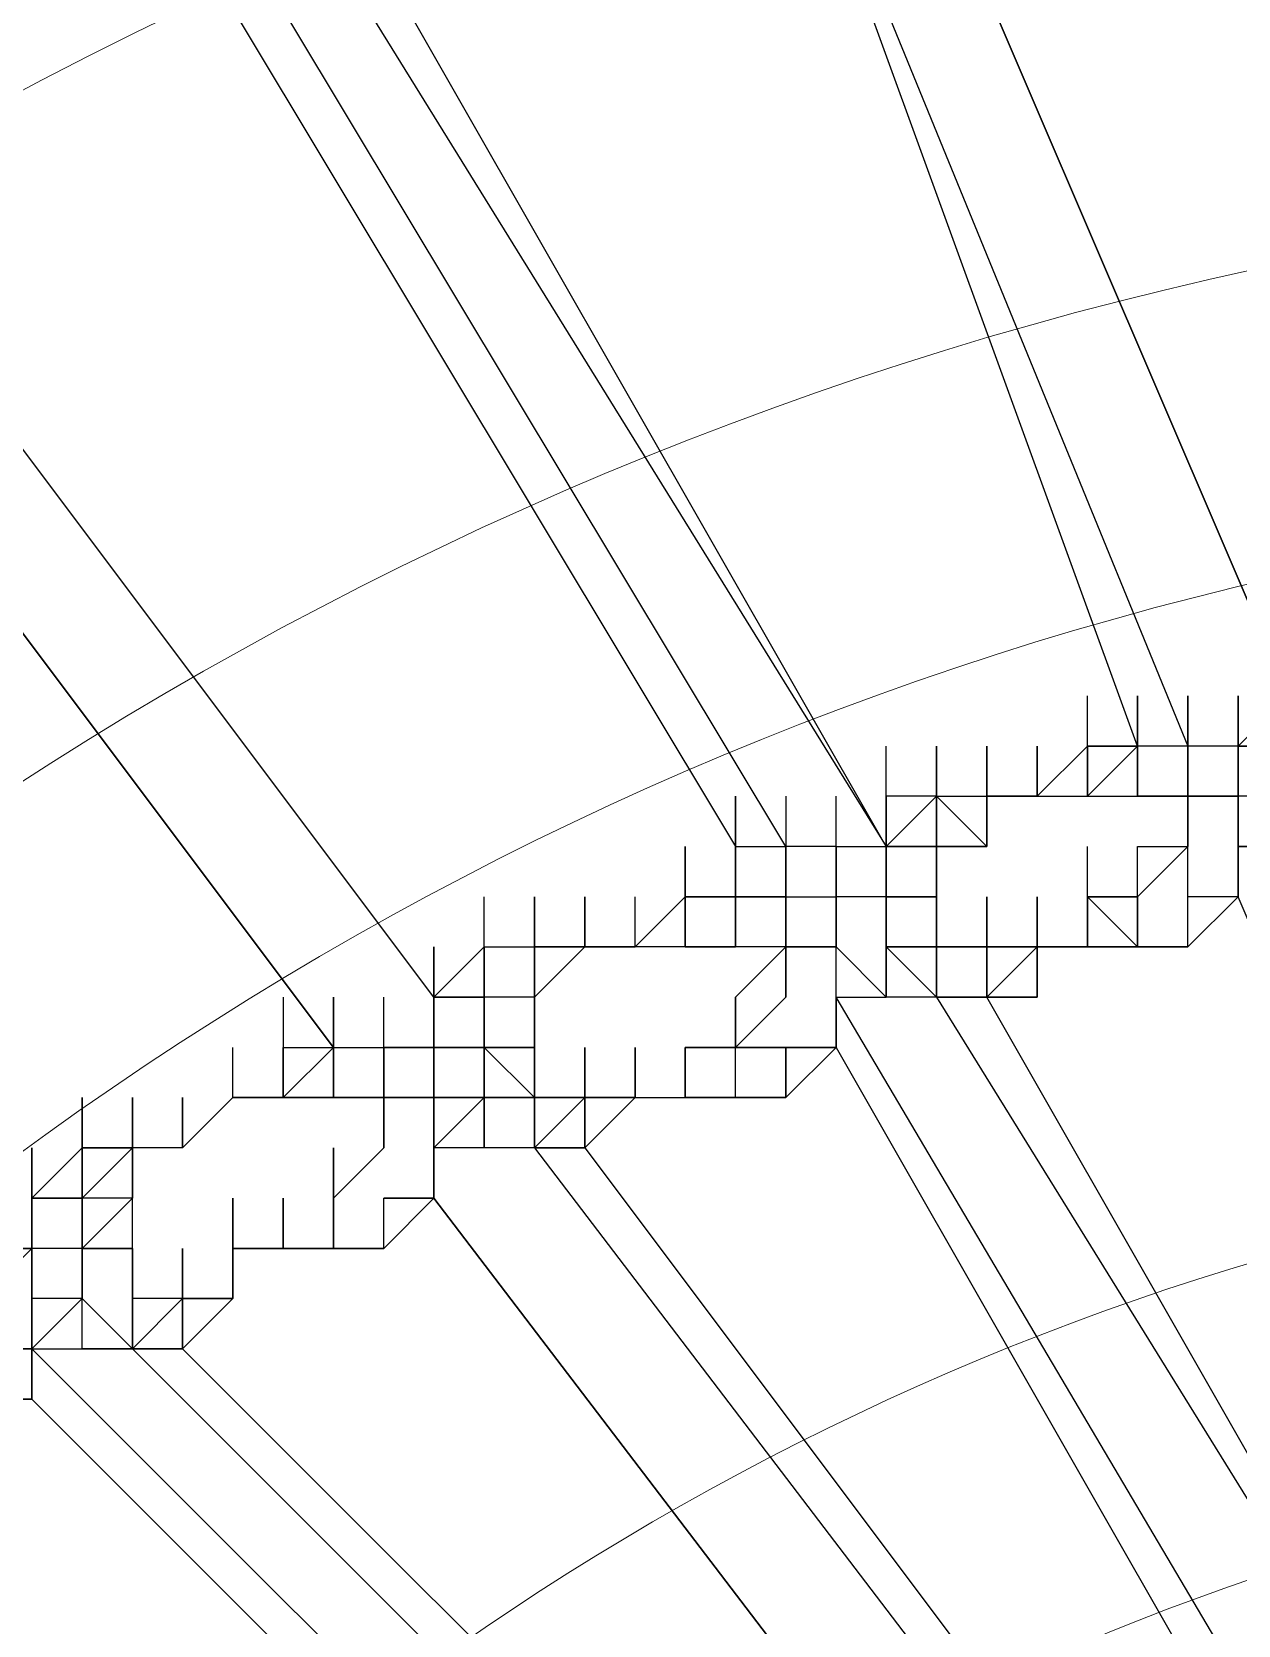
# Model space of a CAD drawing. Header units: inches. Extents: x 3324238 to 135265466, y -1036581 to 20094598.
# Drawn here: x 3353767.955 to 3353769.889, y -519265.489 to -519262.934 of the extents above; entities that cross this region are included whole.
import ezdxf

# ---------------------------------------------------------------- set-up
doc = ezdxf.new("R2010")
doc.units = ezdxf.units.IN
doc.header["$MEASUREMENT"] = 0
doc.layers.add('PDF_Geometry', color=7, linetype='Continuous')

msp = doc.modelspace()

# ---------------------------------------------------------------- linework, layer by layer
at = {"layer": 'PDF_Geometry', "lineweight": 25}
for points in [[(3353769.6471, -519264.0795), (3353769.6471, -519264.16), (3353769.6471, -519264.0795), (3353769.7277, -519264.0795), (3353769.6471, -519264.16), (3353769.6471, -519264.0795), (3353769.5665, -519264.16), (3353769.6471, -519264.0795), (3353769.7277, -519264.0795), (3353769.7277, -519263.9989), (3353769.7277, -519264.0795), (3353769.0831, -519262.3069), (3353769.8083, -519264.0795), (3353769.8083, -519264.16), (3353769.8888, -519264.16), (3353769.8888, -519264.0795), (3353769.8888, -519263.9989)], [(3353769.9694, -519263.9989), (3353769.2443, -519262.3069), (3353769.9694, -519263.9989)], [(3353769.2443, -519264.4823), (3353769.3248, -519264.4823), (3353769.3248, -519264.4018), (3353769.3248, -519264.4823), (3353769.3248, -519264.4018), (3353769.3248, -519264.3212), (3353769.3248, -519264.2406), (3353769.3248, -519264.16), (3353769.3248, -519264.2406), (3353768.358, -519262.5486), (3353768.2774, -519262.5486), (3353769.3248, -519264.2406), (3353769.3248, -519264.3212), (3353769.3248, -519264.2406), (3353769.3248, -519264.3212), (3353769.3248, -519264.2406), (3353769.3248, -519264.3212), (3353769.3248, -519264.4018), (3353769.3248, -519264.4823), (3353769.3248, -519264.4018), (3353769.4054, -519264.4823), (3353770.4528, -519266.1743)], [(3353768.1162, -519262.6292), (3353769.0831, -519264.2406)], [(3353769.0831, -519264.16), (3353769.0831, -519264.2406), (3353769.0831, -519264.3212), (3353769.1637, -519264.3212), (3353769.1637, -519264.4018), (3353769.1637, -519264.3212), (3353769.1637, -519264.4018), (3353769.1637, -519264.3212), (3353769.1637, -519264.2406), (3353768.1968, -519262.6292)], [(3353768.358, -519264.4823), (3353768.358, -519264.5629), (3353768.4385, -519264.5629), (3353768.4385, -519264.6435), (3353768.4385, -519264.5629), (3353768.5191, -519264.5629), (3353768.5191, -519264.6435), (3353768.5191, -519264.5629), (3353768.5191, -519264.6435), (3353768.5191, -519264.5629), (3353768.5191, -519264.6435), (3353768.5997, -519264.6435), (3353768.5997, -519264.5629), (3353768.5997, -519264.4823), (3353768.5997, -519264.5629), (3353768.5997, -519264.4823), (3353767.3911, -519262.8709), (3353767.3105, -519262.9515), (3353767.23, -519262.9515), (3353767.23, -519262.8709), (3353767.23, -519262.9515), (3353767.23, -519262.8709)], [(3353768.6802, -519264.5629), (3353768.6802, -519264.4823), (3353768.6802, -519264.5629), (3353768.6802, -519264.4823), (3353768.6802, -519264.5629), (3353768.6802, -519264.4823), (3353768.6802, -519264.5629), (3353768.6802, -519264.4823), (3353768.6802, -519264.5629), (3353768.6802, -519264.6435), (3353768.6802, -519264.5629), (3353768.6802, -519264.6435), (3353768.6802, -519264.5629), (3353768.6802, -519264.6435), (3353768.6802, -519264.5629), (3353768.6802, -519264.6435), (3353768.7608, -519264.6435), (3353768.7608, -519264.7241), (3353768.7608, -519264.6435), (3353768.7608, -519264.5629), (3353768.6802, -519264.5629), (3353768.6802, -519264.4823), (3353768.5997, -519264.4823), (3353767.3911, -519262.8709)], [(3353769.9694, -519264.2406), (3353769.8888, -519264.2406), (3353769.8888, -519264.16), (3353769.8888, -519264.2406), (3353769.8888, -519264.3212), (3353769.8083, -519264.4018), (3353769.8083, -519264.3212), (3353769.8083, -519264.2406), (3353769.8083, -519264.16), (3353769.8083, -519264.0795), (3353769.8083, -519264.16), (3353769.8083, -519264.0795), (3353769.8083, -519263.9989), (3353769.8083, -519264.0795), (3353769.8083, -519264.16), (3353769.8083, -519264.0795), (3353769.7277, -519264.0795), (3353769.7277, -519263.9989), (3353769.7277, -519264.0795), (3353769.7277, -519264.16), (3353769.7277, -519264.0795), (3353769.6471, -519264.0795), (3353769.6471, -519264.16), (3353769.7277, -519264.16), (3353769.7277, -519264.0795), (3353769.7277, -519264.16), (3353769.7277, -519264.0795), (3353769.7277, -519263.9989)], [(3353769.6471, -519264.16), (3353769.6471, -519264.0795), (3353769.6471, -519263.9989)], [(3353769.7277, -519264.0795), (3353769.7277, -519263.9989)], [(3353769.7277, -519264.0795), (3353769.7277, -519263.9989)], [(3353769.8082, -519264.0795), (3353769.8082, -519263.9989)], [(3353769.8082, -519264.0795), (3353769.8082, -519264.16), (3353769.8082, -519264.0795), (3353769.8082, -519263.9989)], [(3353769.8082, -519264.16), (3353769.8082, -519264.0795), (3353769.8082, -519263.9989)], [(3353769.9694, -519264.2406), (3353769.8888, -519264.2406), (3353769.8888, -519264.3212), (3353769.8888, -519264.2406), (3353769.8888, -519264.16), (3353769.8888, -519264.0795), (3353769.8888, -519264.16), (3353769.8888, -519264.0795), (3353769.8888, -519264.16), (3353769.8888, -519264.0795), (3353769.8888, -519263.9989), (3353769.8888, -519264.0795), (3353769.8083, -519264.0795), (3353769.8083, -519264.16), (3353769.8083, -519264.0795), (3353769.8083, -519264.16), (3353769.8888, -519264.16), (3353769.8083, -519264.16), (3353769.8888, -519264.16), (3353769.8888, -519264.0795), (3353769.8888, -519264.16), (3353769.8888, -519264.0795), (3353769.9694, -519263.9989)], [(3353769.9694, -519264.0795), (3353769.8888, -519264.0795), (3353769.8888, -519263.9989), (3353769.8888, -519264.0795), (3353769.8888, -519263.9989), (3353769.8888, -519264.0795), (3353769.8888, -519263.9989), (3353769.8888, -519264.0795), (3353769.8083, -519264.0795), (3353769.8083, -519264.16), (3353769.8083, -519264.0795), (3353769.8083, -519264.16), (3353769.8083, -519264.0795), (3353769.8083, -519264.16), (3353769.8083, -519264.0795), (3353769.8083, -519263.9989), (3353769.8083, -519264.0795), (3353769.8083, -519264.16), (3353769.8083, -519264.0795), (3353769.8083, -519264.16), (3353769.8083, -519264.0795), (3353769.8083, -519264.16), (3353769.8083, -519264.0795), (3353769.8083, -519264.16), (3353769.8083, -519264.0795), (3353769.8083, -519264.16), (3353769.8083, -519264.0795), (3353769.8083, -519263.9989), (3353769.8083, -519264.0795), (3353769.8083, -519263.9989)], [(3353769.8083, -519264.0795), (3353769.8083, -519263.9989)], [(3353769.8888, -519264.2406), (3353769.8888, -519264.16), (3353769.8888, -519264.0795), (3353769.8888, -519264.16), (3353769.8888, -519264.0795), (3353769.8888, -519263.9989), (3353769.8888, -519264.0795), (3353769.8888, -519263.9989), (3353769.8888, -519264.0795), (3353769.9694, -519264.0795)], [(3353769.5665, -519264.3212), (3353769.5665, -519264.4018), (3353769.5665, -519264.3212), (3353769.5665, -519264.4018), (3353769.6471, -519264.4018), (3353769.6471, -519264.3212), (3353769.6471, -519264.4018), (3353769.6471, -519264.3212), (3353769.6471, -519264.4018), (3353769.5665, -519264.4018), (3353769.5665, -519264.4823), (3353769.5665, -519264.4018), (3353769.486, -519264.4823), (3353769.4054, -519264.4823), (3353769.486, -519264.4823), (3353769.4054, -519264.4823), (3353769.4054, -519264.4018), (3353769.4054, -519264.4823), (3353769.3248, -519264.4823), (3353769.3248, -519264.4018), (3353769.3248, -519264.3212), (3353769.3248, -519264.2406), (3353769.3248, -519264.3212), (3353769.2443, -519264.3212), (3353769.2443, -519264.2406), (3353769.3248, -519264.2406), (3353769.3248, -519264.3212), (3353769.3248, -519264.4018), (3353769.3248, -519264.3212), (3353769.3248, -519264.4018), (3353769.3248, -519264.3212), (3353769.3248, -519264.4018), (3353769.3248, -519264.3212), (3353769.4054, -519264.3212), (3353769.4054, -519264.2406), (3353769.4054, -519264.3212), (3353769.4054, -519264.2406), (3353769.4054, -519264.16), (3353769.4054, -519264.2406), (3353769.4054, -519264.3212), (3353769.4054, -519264.2406), (3353769.4054, -519264.3212), (3353769.4054, -519264.2406), (3353769.3248, -519264.2406), (3353769.3248, -519264.16), (3353769.3248, -519264.0795)], [(3353769.3248, -519264.4823), (3353769.3248, -519264.4018), (3353769.4054, -519264.4018), (3353769.4054, -519264.4823), (3353769.4054, -519264.4018), (3353769.4054, -519264.4823), (3353769.4054, -519264.4018), (3353769.4054, -519264.4823), (3353769.4054, -519264.4018), (3353769.4054, -519264.3212), (3353769.4054, -519264.2406), (3353769.4054, -519264.16), (3353769.4054, -519264.0795), (3353769.4054, -519264.16), (3353769.4054, -519264.2406), (3353769.4054, -519264.16), (3353769.486, -519264.16), (3353769.5665, -519264.16), (3353769.5665, -519264.0795), (3353769.5665, -519264.16), (3353769.6471, -519264.16), (3353769.7277, -519264.16)], [(3353769.4054, -519264.16), (3353769.4054, -519264.2406), (3353769.486, -519264.2406), (3353769.486, -519264.16), (3353769.486, -519264.2406), (3353769.486, -519264.16), (3353769.486, -519264.0795), (3353769.486, -519264.16), (3353769.486, -519264.0795), (3353769.486, -519264.16), (3353769.486, -519264.2406), (3353769.486, -519264.16), (3353769.486, -519264.2406), (3353769.486, -519264.16), (3353769.486, -519264.0795)], [(3353769.4054, -519264.16), (3353769.4054, -519264.0795)], [(3353769.486, -519264.1601), (3353769.486, -519264.0795)], [(3353769.5665, -519264.1601), (3353769.486, -519264.1601), (3353769.486, -519264.0795)], [(3353769.486, -519264.16), (3353769.486, -519264.0795)], [(3353769.5665, -519264.16), (3353769.5665, -519264.0795)], [(3353769.5665, -519264.16), (3353769.5665, -519264.0795)], [(3353769.8082, -519264.16), (3353769.8082, -519264.0795), (3353769.7277, -519264.0795)], [(3353769.8082, -519264.16), (3353769.8082, -519264.0795)], [(3353769.8082, -519264.16), (3353769.8082, -519264.0795)], [(3353769.8082, -519264.16), (3353769.8082, -519264.0795)], [(3353769.8888, -519264.0795), (3353769.8888, -519264.16), (3353769.8888, -519264.0795), (3353769.8888, -519264.16), (3353769.8888, -519264.2406), (3353769.8888, -519264.16), (3353769.8083, -519264.16), (3353769.8083, -519264.0795)], [(3353769.9694, -519264.0795), (3353769.8888, -519264.0795), (3353769.9694, -519264.0795)], [(3353769.8888, -519264.16), (3353769.8888, -519264.0795)], [(3353769.8888, -519264.16), (3353769.8888, -519264.0795)], [(3353769.0025, -519264.3212), (3353768.922, -519264.4018), (3353769.0025, -519264.3212), (3353769.0831, -519264.3212), (3353769.0831, -519264.4018), (3353769.0831, -519264.3212), (3353769.0831, -519264.2406), (3353769.1637, -519264.2406), (3353769.1637, -519264.3212), (3353769.1637, -519264.4018), (3353769.1637, -519264.4823), (3353769.1637, -519264.4018), (3353769.1637, -519264.3212), (3353769.1637, -519264.2406), (3353769.1637, -519264.3212), (3353769.1637, -519264.4018), (3353769.2443, -519264.4018), (3353769.2443, -519264.3212), (3353769.2443, -519264.2406), (3353769.2443, -519264.16)], [(3353769.1637, -519264.16), (3353769.1637, -519264.2406), (3353769.1637, -519264.3212), (3353769.0831, -519264.3212), (3353769.0831, -519264.2406), (3353769.0831, -519264.3212), (3353769.0025, -519264.3212), (3353769.0025, -519264.2406), (3353769.0025, -519264.3212), (3353769.0025, -519264.4018), (3353769.0025, -519264.3212), (3353769.0831, -519264.3212), (3353769.0831, -519264.2406), (3353769.0831, -519264.16), (3353769.0831, -519264.2406), (3353769.0831, -519264.3212), (3353769.0025, -519264.3212), (3353769.0025, -519264.4018), (3353769.0025, -519264.3212), (3353769.0025, -519264.2406), (3353769.0025, -519264.3212), (3353769.0025, -519264.2406)], [(3353769.0831, -519264.2406), (3353769.0831, -519264.16)], [(3353769.0831, -519264.2406), (3353769.0831, -519264.16)], [(3353769.3248, -519264.4018), (3353769.4054, -519264.4018), (3353769.4054, -519264.3212), (3353769.3248, -519264.3212), (3353769.3248, -519264.4018), (3353769.3248, -519264.3212), (3353769.3248, -519264.2406), (3353769.3248, -519264.3212), (3353769.3248, -519264.2406), (3353769.3248, -519264.16), (3353769.3248, -519264.2406), (3353769.3248, -519264.3212), (3353769.3248, -519264.2406), (3353769.3248, -519264.16), (3353769.3248, -519264.2406)], [(3353769.3248, -519264.2406), (3353769.4054, -519264.16), (3353769.3248, -519264.2406)], [(3353769.3248, -519264.2406), (3353769.3248, -519264.16)], [(3353769.3248, -519264.2406), (3353769.3248, -519264.1601)], [(3353769.4054, -519264.2406), (3353769.4054, -519264.16)], [(3353769.486, -519264.16), (3353769.486, -519264.2406), (3353769.4054, -519264.2406)], [(3353769.4054, -519264.2406), (3353769.4054, -519264.16)], [(3353769.4054, -519264.2406), (3353769.4054, -519264.16)], [(3353769.4054, -519264.2406), (3353769.4054, -519264.16)], [(3353769.4054, -519264.2406), (3353769.4054, -519264.16)], [(3353769.4054, -519264.2406), (3353769.4054, -519264.16)], [(3353769.4054, -519264.16), (3353769.486, -519264.2406)], [(3353769.5665, -519264.16), (3353769.486, -519264.16), (3353769.5665, -519264.16)], [(3353769.486, -519264.16), (3353769.486, -519264.2406)], [(3353769.7277, -519264.16), (3353769.8083, -519264.16), (3353769.7277, -519264.16)], [(3353769.8082, -519264.16), (3353769.8082, -519264.2406)], [(3353769.8082, -519264.2406), (3353769.8082, -519264.16)], [(3353769.8083, -519264.16), (3353769.8083, -519264.2406), (3353769.8083, -519264.16)], [(3353769.9694, -519264.16), (3353769.8888, -519264.16), (3353769.8888, -519264.2406), (3353769.8888, -519264.3212), (3353769.8888, -519264.2406), (3353769.8888, -519264.3212)], [(3353769.9694, -519264.2406), (3353769.8888, -519264.2406), (3353769.8888, -519264.3212), (3353769.8888, -519264.2406), (3353769.8888, -519264.16), (3353769.8888, -519264.2406), (3353769.8888, -519264.3212), (3353769.8888, -519264.2406), (3353769.9694, -519264.2406)], [(3353769.8888, -519264.2406), (3353769.8888, -519264.16)], [(3353769.8888, -519264.2406), (3353769.8888, -519264.16)], [(3353769.8888, -519264.3212), (3353769.8888, -519264.2406), (3353769.8888, -519264.16)], [(3353769.0025, -519264.3212), (3353769.0025, -519264.2406)], [(3353769.0831, -519264.6435), (3353769.0831, -519264.5629), (3353769.0831, -519264.4823), (3353769.1637, -519264.4018), (3353769.1637, -519264.3212), (3353769.1637, -519264.4018), (3353769.1637, -519264.3212), (3353769.1637, -519264.4018), (3353769.1637, -519264.3212), (3353769.1637, -519264.4018), (3353769.1637, -519264.3212), (3353769.2443, -519264.3212), (3353769.2443, -519264.2406), (3353769.2443, -519264.3212), (3353769.2443, -519264.2406), (3353769.2443, -519264.3212), (3353769.2443, -519264.2406), (3353769.2443, -519264.3212), (3353769.2443, -519264.4018), (3353769.2443, -519264.3212), (3353769.2443, -519264.2406), (3353769.2443, -519264.3212), (3353769.2443, -519264.2406)], [(3353769.1637, -519264.4018), (3353769.2443, -519264.4018), (3353769.1637, -519264.4018), (3353769.2443, -519264.4018), (3353769.2443, -519264.3212), (3353769.2443, -519264.4018), (3353769.2443, -519264.3212), (3353769.2443, -519264.4018), (3353769.2443, -519264.3212), (3353769.2443, -519264.2406), (3353769.2443, -519264.3212), (3353769.2443, -519264.4018), (3353769.1637, -519264.4018), (3353769.1637, -519264.4823), (3353769.1637, -519264.4018), (3353769.1637, -519264.3212), (3353769.1637, -519264.2406), (3353769.1637, -519264.3212), (3353769.1637, -519264.4018), (3353769.0831, -519264.4018), (3353769.0831, -519264.3212)], [(3353769.0831, -519264.4018), (3353769.0831, -519264.3212), (3353769.0831, -519264.2406)], [(3353770.2917, -519266.2549), (3353769.2443, -519264.4823), (3353769.3248, -519264.4823), (3353769.2443, -519264.4018), (3353769.2443, -519264.3212), (3353769.2443, -519264.2406), (3353769.2443, -519264.3212), (3353769.2443, -519264.4018), (3353769.2443, -519264.3212), (3353769.2443, -519264.4018), (3353769.1637, -519264.4018), (3353769.1637, -519264.3212)], [(3353769.1637, -519264.3212), (3353769.1637, -519264.2406)], [(3353769.1637, -519264.4823), (3353769.1637, -519264.4018), (3353769.1637, -519264.3212), (3353769.1637, -519264.2406)], [(3353769.1637, -519264.3212), (3353769.1637, -519264.2406)], [(3353769.2442, -519264.3212), (3353769.2442, -519264.2406), (3353769.1637, -519264.2406)], [(3353769.2442, -519264.3212), (3353769.2442, -519264.2406)], [(3353769.2443, -519264.3212), (3353769.2443, -519264.2406)], [(3353769.2443, -519264.3212), (3353769.2443, -519264.2406)], [(3353769.3248, -519264.3212), (3353769.3248, -519264.2406)], [(3353769.3248, -519264.3212), (3353769.3248, -519264.2406)], [(3353769.3248, -519264.3212), (3353769.3248, -519264.2406)], [(3353769.486, -519264.2406), (3353769.4054, -519264.2406)], [(3353769.4054, -519264.3212), (3353769.4054, -519264.4018), (3353769.4054, -519264.3212), (3353769.4054, -519264.2406)], [(3353769.4054, -519264.3212), (3353769.4054, -519264.2406)], [(3353769.4054, -519264.3212), (3353769.4054, -519264.2406)], [(3353769.4054, -519264.3212), (3353769.4054, -519264.2406)], [(3353769.4054, -519264.4018), (3353769.4054, -519264.3212), (3353769.4054, -519264.2406)], [(3353769.4054, -519264.3212), (3353769.4054, -519264.2406)], [(3353769.7277, -519264.4018), (3353769.7277, -519264.3212), (3353769.6471, -519264.3212), (3353769.7277, -519264.3212), (3353769.7277, -519264.2406)], [(3353769.6471, -519264.4018), (3353769.6471, -519264.3212), (3353769.6471, -519264.2406)], [(3353769.8082, -519264.3212), (3353769.8082, -519264.2406)], [(3353769.8888, -519264.3212), (3353769.8888, -519264.2406)], [(3353768.8414, -519264.4018), (3353768.7608, -519264.4018), (3353768.7608, -519264.4823), (3353768.7608, -519264.4018), (3353768.7608, -519264.3212), (3353768.7608, -519264.4018), (3353768.7608, -519264.4823), (3353768.6802, -519264.4823), (3353768.6802, -519264.5629), (3353768.6802, -519264.4823), (3353768.6802, -519264.4018), (3353768.7608, -519264.4018), (3353768.7608, -519264.4823), (3353768.7608, -519264.4018), (3353768.7608, -519264.3212), (3353768.7608, -519264.4018), (3353768.7608, -519264.4823), (3353768.7608, -519264.5629), (3353768.7608, -519264.4823), (3353768.7608, -519264.4018), (3353768.8414, -519264.4018), (3353768.7608, -519264.4018), (3353768.7608, -519264.3212), (3353768.7608, -519264.4018), (3353768.7608, -519264.4823), (3353768.7608, -519264.4018), (3353768.7608, -519264.4823), (3353768.7608, -519264.5629), (3353768.6802, -519264.5629), (3353768.7608, -519264.5629), (3353768.6802, -519264.5629), (3353768.6802, -519264.4823), (3353768.6802, -519264.5629), (3353768.6802, -519264.6435), (3353768.5997, -519264.6435), (3353768.5997, -519264.7241), (3353768.5997, -519264.6435), (3353768.5997, -519264.7241), (3353768.5997, -519264.6435), (3353768.5997, -519264.7241), (3353768.5997, -519264.8046), (3353768.5997, -519264.7241), (3353768.5997, -519264.6435), (3353768.5997, -519264.7241), (3353768.6802, -519264.6435), (3353768.5997, -519264.6435), (3353768.6802, -519264.6435), (3353768.6802, -519264.7241), (3353768.5997, -519264.7241), (3353768.5997, -519264.6435), (3353768.5997, -519264.7241), (3353768.5997, -519264.8046), (3353768.5997, -519264.7241), (3353768.5997, -519264.6435), (3353768.5997, -519264.7241), (3353768.5997, -519264.8046), (3353768.5191, -519264.8046), (3353768.5997, -519264.8046), (3353768.5997, -519264.7241), (3353768.5997, -519264.6435), (3353768.5997, -519264.5629), (3353768.6802, -519264.5629), (3353768.5997, -519264.5629), (3353768.5997, -519264.6435), (3353768.5997, -519264.5629), (3353768.5997, -519264.4823), (3353768.5997, -519264.5629), (3353768.5997, -519264.6435), (3353768.5997, -519264.7241), (3353768.5997, -519264.8046), (3353769.8888, -519266.4966)], [(3353768.6802, -519264.6435), (3353768.6802, -519264.5629), (3353768.6802, -519264.4823), (3353768.6802, -519264.5629), (3353768.6802, -519264.4823), (3353768.6802, -519264.4018), (3353768.6802, -519264.3212)], [(3353768.8414, -519264.3212), (3353768.8414, -519264.4018), (3353768.7608, -519264.4018), (3353768.7608, -519264.4823), (3353768.7608, -519264.4018), (3353768.8414, -519264.4018), (3353768.922, -519264.4018)], [(3353768.8414, -519264.4018), (3353768.8414, -519264.3212)], [(3353768.922, -519264.4018), (3353768.922, -519264.3212)], [(3353769.0025, -519264.4018), (3353768.922, -519264.4018), (3353768.922, -519264.3212)], [(3353769.0025, -519264.4018), (3353769.0025, -519264.3212)], [(3353769.1637, -519264.4018), (3353769.1637, -519264.3212)], [(3353769.1637, -519264.4018), (3353769.1637, -519264.3212)], [(3353769.1637, -519264.4018), (3353769.1637, -519264.3212)], [(3353769.2442, -519264.4018), (3353769.2442, -519264.3212)], [(3353769.2443, -519264.4823), (3353769.2443, -519264.5629), (3353769.2443, -519264.4823), (3353769.2443, -519264.4018), (3353769.2443, -519264.3212)], [(3353769.2443, -519264.4018), (3353769.2443, -519264.3212)], [(3353769.2443, -519264.4018), (3353769.2443, -519264.3212)], [(3353769.3248, -519264.4823), (3353769.3248, -519264.4018), (3353769.3248, -519264.3212)], [(3353769.3248, -519264.4018), (3353769.3248, -519264.3212)], [(3353769.3248, -519264.4018), (3353769.3248, -519264.3212)], [(3353769.4054, -519264.4018), (3353769.4054, -519264.3212), (3353769.3248, -519264.3212)], [(3353769.3248, -519264.4018), (3353769.3248, -519264.3212)], [(3353769.3248, -519264.4018), (3353769.3248, -519264.3212)], [(3353769.3248, -519264.4018), (3353769.3248, -519264.3212)], [(3353769.3248, -519264.4018), (3353769.3248, -519264.3212)], [(3353769.4054, -519264.4018), (3353769.4054, -519264.3212)], [(3353769.486, -519264.4018), (3353769.486, -519264.4823), (3353769.486, -519264.4018), (3353769.5665, -519264.4018), (3353769.486, -519264.4018), (3353769.486, -519264.4823), (3353769.486, -519264.4018), (3353769.5665, -519264.4018), (3353769.6471, -519264.4018), (3353769.7277, -519264.4018), (3353769.8083, -519264.4018), (3353769.7277, -519264.4018), (3353769.6471, -519264.4018), (3353769.7277, -519264.4018), (3353769.7277, -519264.3212), (3353769.7277, -519264.4018), (3353769.6471, -519264.4018)], [(3353769.486, -519264.4823), (3353769.486, -519264.4018), (3353769.486, -519264.3212)], [(3353769.486, -519264.4018), (3353769.486, -519264.3212)], [(3353769.486, -519264.4018), (3353769.486, -519264.3212)], [(3353769.5665, -519264.4018), (3353769.5665, -519264.3212)], [(3353769.6471, -519264.4018), (3353769.6471, -519264.3212)], [(3353769.7277, -519264.4018), (3353769.6471, -519264.3212)], [(3353769.7277, -519264.4018), (3353769.7277, -519264.3212)], [(3353770.614, -519265.9326), (3353770.614, -519266.0132), (3353769.8888, -519264.3212), (3353769.8083, -519264.3212)], [(3353768.5997, -519264.6435), (3353768.5997, -519264.5629), (3353768.5997, -519264.4823), (3353768.5997, -519264.4018), (3353768.5997, -519264.4823), (3353768.5997, -519264.5629), (3353768.5997, -519264.4823), (3353768.6802, -519264.4823), (3353768.6802, -519264.4018), (3353768.6802, -519264.4823), (3353768.6802, -519264.5629), (3353768.6802, -519264.4823), (3353768.6802, -519264.4018), (3353768.6802, -519264.4823), (3353768.6802, -519264.4018), (3353768.6802, -519264.4823), (3353768.6802, -519264.4018), (3353768.7608, -519264.4018), (3353768.7608, -519264.4823), (3353768.7608, -519264.5629), (3353768.7608, -519264.6435), (3353768.7608, -519264.5629), (3353768.7608, -519264.6435), (3353768.7608, -519264.7241), (3353768.8414, -519264.7241), (3353768.8414, -519264.6435), (3353768.7608, -519264.6435), (3353768.7608, -519264.7241), (3353768.7608, -519264.6435), (3353768.7608, -519264.7241), (3353768.8414, -519264.7241), (3353770.05, -519266.3355)], [(3353768.5997, -519264.5629), (3353768.5997, -519264.4823), (3353768.5997, -519264.4018)], [(3353768.6802, -519264.4823), (3353768.6802, -519264.4018)], [(3353768.6803, -519264.5629), (3353768.6803, -519264.4823), (3353768.6803, -519264.4018)], [(3353768.6803, -519264.4823), (3353768.6803, -519264.4018)], [(3353768.7608, -519264.5629), (3353768.7608, -519264.4823), (3353768.7608, -519264.4018)], [(3353768.8414, -519264.4018), (3353768.7608, -519264.4823)], [(3353768.7608, -519264.4823), (3353768.7608, -519264.4018)], [(3353768.7608, -519264.4823), (3353768.7608, -519264.4018)], [(3353768.7608, -519264.4018), (3353768.7608, -519264.4823)], [(3353768.7608, -519264.4018), (3353768.7608, -519264.4823)], [(3353768.7608, -519264.4823), (3353768.7608, -519264.4018)], [(3353768.7608, -519264.4823), (3353768.7608, -519264.4018)], [(3353768.922, -519264.4018), (3353768.8414, -519264.4018)], [(3353769.0831, -519264.4018), (3353769.0025, -519264.4018), (3353769.0831, -519264.4018)], [(3353769.1637, -519264.4018), (3353769.1637, -519264.4823)], [(3353769.1637, -519264.4823), (3353769.1637, -519264.4018)], [(3353769.3248, -519264.4018), (3353769.3248, -519264.4823)], [(3353769.3248, -519264.4823), (3353769.3248, -519264.4018)], [(3353769.3248, -519264.4823), (3353769.3248, -519264.4018)], [(3353769.4054, -519264.4018), (3353769.3248, -519264.4018)], [(3353769.3248, -519264.4823), (3353769.3248, -519264.4018)], [(3353769.4054, -519264.4018), (3353769.486, -519264.4018), (3353769.4054, -519264.4018)], [(3353769.4054, -519264.4823), (3353769.4054, -519264.4018)], [(3353769.486, -519264.4823), (3353769.486, -519264.4018)], [(3353768.4385, -519264.6435), (3353768.358, -519264.6435), (3353768.358, -519264.5629), (3353768.4385, -519264.5629), (3353768.4385, -519264.6435), (3353768.5191, -519264.6435), (3353768.5191, -519264.5629), (3353768.5997, -519264.5629), (3353768.5997, -519264.4823), (3353768.5997, -519264.5629), (3353768.5997, -519264.4823), (3353768.5997, -519264.5629), (3353768.5997, -519264.4823), (3353768.5997, -519264.5629), (3353768.5997, -519264.4823), (3353768.5997, -519264.5629), (3353768.5997, -519264.6435), (3353768.5191, -519264.6435), (3353768.4385, -519264.6435), (3353768.358, -519264.6435), (3353768.2774, -519264.6435), (3353768.2774, -519264.5629)], [(3353768.358, -519264.5629), (3353768.358, -519264.6435), (3353768.4385, -519264.6435), (3353768.358, -519264.6435), (3353768.358, -519264.5629), (3353768.358, -519264.6435), (3353768.358, -519264.5629), (3353768.358, -519264.6435), (3353768.4385, -519264.5629), (3353768.4385, -519264.4823), (3353768.4385, -519264.5629), (3353768.4385, -519264.4823), (3353768.4385, -519264.5629), (3353768.4385, -519264.4823), (3353768.4385, -519264.5629), (3353768.4385, -519264.4823), (3353768.4385, -519264.5629), (3353768.4385, -519264.4823)], [(3353768.4385, -519264.5629), (3353768.4385, -519264.4823)], [(3353768.5191, -519264.5629), (3353768.5191, -519264.4823)], [(3353768.5191, -519264.5629), (3353768.5191, -519264.4823)], [(3353768.5191, -519264.5629), (3353768.5191, -519264.4823)], [(3353768.5191, -519264.5629), (3353768.5191, -519264.4823)], [(3353768.5191, -519264.5629), (3353768.5191, -519264.4823)], [(3353768.5997, -519264.5629), (3353768.5997, -519264.4823)], [(3353768.5997, -519264.5629), (3353768.5997, -519264.6435), (3353768.5997, -519264.5629), (3353768.5997, -519264.4823)], [(3353768.6802, -519264.5629), (3353768.6802, -519264.4823)], [(3353768.6802, -519264.6435), (3353768.6802, -519264.5629), (3353768.6802, -519264.4823)], [(3353768.6802, -519264.5629), (3353768.6802, -519264.4823)], [(3353768.6803, -519264.5629), (3353768.6803, -519264.4823)], [(3353768.7608, -519264.6435), (3353768.7608, -519264.7241), (3353768.7608, -519264.6435), (3353768.7608, -519264.5629), (3353768.7608, -519264.4823)], [(3353769.0831, -519264.5629), (3353769.0831, -519264.4823)], [(3353769.0831, -519264.5629), (3353769.0831, -519264.4823)], [(3353769.0831, -519264.5629), (3353769.0831, -519264.4823)], [(3353769.0831, -519264.5629), (3353769.0831, -519264.4823)], [(3353769.0831, -519264.4823), (3353769.0831, -519264.5629)], [(3353769.0831, -519264.5629), (3353769.0831, -519264.4823)], [(3353769.0831, -519264.5629), (3353769.0831, -519264.4823)], [(3353769.0831, -519264.5629), (3353769.0831, -519264.4823)], [(3353769.2443, -519264.5629), (3353769.2443, -519264.4823)], [(3353769.2443, -519264.4823), (3353769.2443, -519264.5629)], [(3353769.2443, -519264.5629), (3353769.2443, -519264.4823)], [(3353769.486, -519264.4823), (3353769.5665, -519264.4823), (3353769.486, -519264.4823)], [(3353770.4528, -519266.1743), (3353769.486, -519264.4823)], [(3353768.2774, -519264.6435), (3353768.2774, -519264.5629)], [(3353768.358, -519264.6435), (3353768.358, -519264.5629)], [(3353768.358, -519264.6435), (3353768.358, -519264.5629)], [(3353768.4385, -519264.6435), (3353768.4385, -519264.5629)], [(3353768.5191, -519264.7241), (3353768.5191, -519264.6435), (3353768.5191, -519264.5629), (3353768.5191, -519264.6435), (3353768.5191, -519264.5629), (3353768.5191, -519264.6435), (3353768.5191, -519264.5629)], [(3353768.5191, -519264.6435), (3353768.5191, -519264.5629)], [(3353768.5191, -519264.6435), (3353768.5191, -519264.5629)], [(3353768.5191, -519264.6435), (3353768.5191, -519264.5629)], [(3353768.5191, -519264.6435), (3353768.5191, -519264.5629)], [(3353768.5191, -519264.6435), (3353768.5191, -519264.5629)], [(3353768.5191, -519264.6435), (3353768.5191, -519264.5629)], [(3353768.5191, -519264.6435), (3353768.5191, -519264.5629)], [(3353768.5191, -519264.5629), (3353768.5997, -519264.5629), (3353768.5191, -519264.5629)], [(3353768.5191, -519264.6435), (3353768.5191, -519264.5629)], [(3353768.5191, -519264.6435), (3353768.5191, -519264.5629)], [(3353768.5191, -519264.6435), (3353768.5191, -519264.5629)], [(3353768.5191, -519264.6435), (3353768.5191, -519264.5629)], [(3353768.5191, -519264.6435), (3353768.5191, -519264.5629)], [(3353768.5191, -519264.6435), (3353768.5191, -519264.5629)], [(3353768.5191, -519264.6435), (3353768.5191, -519264.5629)], [(3353768.5191, -519264.6435), (3353768.5191, -519264.5629)], [(3353768.5191, -519264.6435), (3353768.5191, -519264.5629)], [(3353768.5997, -519264.6435), (3353768.5997, -519264.5629)], [(3353768.5997, -519264.6435), (3353768.5997, -519264.5629)], [(3353768.6802, -519264.7241), (3353768.6802, -519264.6435), (3353768.6802, -519264.7241), (3353768.6802, -519264.6435), (3353768.6802, -519264.5629), (3353768.6802, -519264.6435), (3353768.6802, -519264.5629)], [(3353768.6802, -519264.6435), (3353768.6802, -519264.5629)], [(3353768.6802, -519264.6435), (3353768.6802, -519264.5629)], [(3353768.6802, -519264.6435), (3353768.6802, -519264.5629)], [(3353768.6802, -519264.6435), (3353768.6802, -519264.5629)], [(3353768.6802, -519264.6435), (3353768.6802, -519264.5629)], [(3353768.6802, -519264.6435), (3353768.6802, -519264.5629)], [(3353768.7608, -519264.7241), (3353768.7608, -519264.6435), (3353768.6803, -519264.5629)], [(3353768.8414, -519264.5629), (3353768.8414, -519264.6435), (3353768.8414, -519264.7241), (3353768.8414, -519264.6435), (3353768.8414, -519264.5629), (3353768.8414, -519264.6435)], [(3353768.8414, -519264.6435), (3353768.8414, -519264.5629)], [(3353768.8414, -519264.6435), (3353768.8414, -519264.5629)], [(3353768.922, -519264.6435), (3353769.0025, -519264.6435), (3353769.0025, -519264.5629)], [(3353769.0831, -519264.5629), (3353769.1637, -519264.5629)], [(3353769.2443, -519264.5629), (3353770.2111, -519266.2549), (3353770.2111, -519266.3355)], [(3353768.1162, -519264.8046), (3353768.1162, -519264.7241), (3353768.1162, -519264.8046), (3353768.1162, -519264.7241), (3353768.1162, -519264.6435), (3353768.1162, -519264.7241), (3353768.0357, -519264.7241), (3353768.0357, -519264.6435), (3353768.0357, -519264.7241), (3353768.0357, -519264.8046), (3353768.0357, -519264.8852), (3353767.9551, -519264.8852), (3353767.9551, -519264.8046), (3353768.0357, -519264.8046), (3353768.0357, -519264.8852), (3353768.0357, -519264.9658), (3353768.0357, -519264.8852), (3353768.0357, -519264.8046), (3353768.0357, -519264.7241), (3353768.0357, -519264.8046), (3353768.0357, -519264.8852), (3353767.9551, -519264.8852), (3353767.8745, -519264.9658)], [(3353768.0357, -519264.7241), (3353768.0357, -519264.8046), (3353768.0357, -519264.7241), (3353768.0357, -519264.8046), (3353768.0357, -519264.7241), (3353768.0357, -519264.8046), (3353768.1162, -519264.7241), (3353768.1162, -519264.6435), (3353768.1162, -519264.7241), (3353768.1162, -519264.8046), (3353768.0357, -519264.8046), (3353767.9551, -519264.8046), (3353768.0357, -519264.7241), (3353768.0357, -519264.8046), (3353767.9551, -519264.8046), (3353767.9551, -519264.7241), (3353767.9551, -519264.8046), (3353767.9551, -519264.8852), (3353767.9551, -519264.9658), (3353767.9551, -519265.0463), (3353767.9551, -519264.9658), (3353767.9551, -519265.0463), (3353768.0357, -519264.9658), (3353768.1162, -519265.0463), (3353768.1968, -519264.9658), (3353768.2774, -519264.9658), (3353768.2774, -519264.8852), (3353768.2774, -519264.9658), (3353768.1968, -519265.0463), (3353768.1968, -519264.9658), (3353768.1162, -519264.9658), (3353768.1162, -519265.0463), (3353768.1162, -519264.9658), (3353768.1162, -519265.0463), (3353768.1968, -519265.0463), (3353769.8083, -519266.6578)], [(3353768.1968, -519264.6435), (3353768.1968, -519264.7241), (3353768.1162, -519264.7241), (3353768.0357, -519264.7241), (3353768.1162, -519264.7241), (3353768.1162, -519264.8046), (3353768.0357, -519264.8852), (3353768.1162, -519264.8852), (3353768.1162, -519264.9658), (3353768.1162, -519264.8852), (3353768.1162, -519264.9658), (3353768.1162, -519265.0463), (3353768.1162, -519264.9658), (3353768.1162, -519265.0463), (3353768.0357, -519265.0463), (3353768.0357, -519264.9658), (3353767.9551, -519264.9658), (3353767.9551, -519264.8852), (3353767.9551, -519264.8046), (3353767.9551, -519264.8852), (3353767.9551, -519264.8046), (3353767.9551, -519264.724)], [(3353768.0357, -519264.724), (3353768.0357, -519264.6435)], [(3353768.1162, -519264.724), (3353768.1162, -519264.6435)], [(3353768.1968, -519264.7241), (3353768.1163, -519264.7241), (3353768.1163, -519264.6435)], [(3353768.1163, -519264.8046), (3353768.1163, -519264.724), (3353768.1163, -519264.6435)], [(3353768.1163, -519264.724), (3353768.1163, -519264.6435)], [(3353768.1968, -519264.724), (3353768.1968, -519264.6435)], [(3353768.2774, -519264.6435), (3353768.1968, -519264.7241)], [(3353768.358, -519264.6435), (3353768.2774, -519264.6435), (3353768.358, -519264.6435)], [(3353768.5191, -519264.6435), (3353768.5191, -519264.7241), (3353768.5191, -519264.6435)], [(3353768.5997, -519264.6435), (3353768.5191, -519264.6435)], [(3353768.5191, -519264.6435), (3353768.5997, -519264.6435)], [(3353768.5191, -519264.6435), (3353768.5997, -519264.6435), (3353768.5191, -519264.6435)], [(3353768.5997, -519264.7241), (3353768.5997, -519264.6435)], [(3353768.5997, -519264.724), (3353768.5997, -519264.6435)], [(3353768.7608, -519264.6435), (3353768.6802, -519264.6435)], [(3353768.7608, -519264.7241), (3353768.7608, -519264.6435)], [(3353768.7608, -519264.7241), (3353768.7608, -519264.6435)], [(3353768.8414, -519264.6435), (3353768.922, -519264.6435)], [(3353768.8414, -519264.7241), (3353768.8414, -519264.6435)], [(3353768.0357, -519264.9658), (3353768.0357, -519264.8852), (3353768.0357, -519264.9658), (3353768.0357, -519264.8852), (3353768.0357, -519264.9658), (3353768.0357, -519264.8852), (3353768.1162, -519264.8852), (3353768.0357, -519264.8852), (3353767.9551, -519264.8852), (3353767.9551, -519264.8046), (3353767.9551, -519264.8852), (3353767.9551, -519264.8046), (3353767.9551, -519264.7241), (3353767.9551, -519264.8046), (3353767.9551, -519264.8852), (3353767.9551, -519264.8046), (3353767.9551, -519264.8852), (3353767.9551, -519264.8046), (3353767.9551, -519264.8852), (3353767.9551, -519264.9658), (3353767.9551, -519264.8852), (3353767.9551, -519264.8046), (3353767.9551, -519264.8852), (3353767.9551, -519264.9658), (3353767.9551, -519265.0463), (3353767.9551, -519264.9658), (3353767.9551, -519265.0463), (3353767.9551, -519264.9658), (3353767.9551, -519265.0463), (3353767.9551, -519264.9658), (3353767.9551, -519265.0463), (3353767.9551, -519265.1269), (3353769.5665, -519266.7383)], [(3353767.9551, -519264.8046), (3353767.9551, -519264.7241)], [(3353768.0357, -519264.8852), (3353768.0357, -519264.8046), (3353768.0357, -519264.724)], [(3353768.0357, -519264.8852), (3353768.0357, -519264.8046), (3353768.0357, -519264.724)], [(3353768.1163, -519264.8046), (3353768.0357, -519264.8046), (3353768.0357, -519264.724)], [(3353768.1163, -519264.8046), (3353768.1163, -519264.724)], [(3353768.4385, -519264.8046), (3353768.4385, -519264.724)], [(3353768.4385, -519264.8046), (3353768.5191, -519264.7241), (3353768.4385, -519264.8046)], [(3353768.4385, -519264.8046), (3353768.4385, -519264.7241)], [(3353768.4385, -519264.8046), (3353768.4385, -519264.7241)], [(3353768.4385, -519264.8046), (3353768.4385, -519264.7241)], [(3353768.5997, -519264.8046), (3353768.5997, -519264.724)], [(3353768.5997, -519264.8046), (3353768.5997, -519264.7241)], [(3353768.7608, -519264.7241), (3353770.05, -519266.416), (3353770.1305, -519266.416), (3353770.1305, -519266.3355)], [(3353769.6471, -519266.7383), (3353767.9551, -519265.0463), (3353767.8745, -519265.0463), (3353767.8745, -519264.9658), (3353767.8745, -519264.8852), (3353767.794, -519264.8852), (3353767.794, -519264.8046), (3353767.794, -519264.8852), (3353767.794, -519264.9658)], [(3353767.9551, -519264.8852), (3353767.9551, -519264.8046)], [(3353767.9551, -519264.8852), (3353767.9551, -519264.8046)], [(3353767.9551, -519264.8852), (3353767.9551, -519264.8046)], [(3353767.9551, -519264.8852), (3353767.9551, -519264.8046)], [(3353768.0357, -519264.8852), (3353768.0357, -519264.8046)], [(3353768.0357, -519264.9658), (3353768.0357, -519264.8852), (3353768.0357, -519264.8046)], [(3353768.0357, -519264.8852), (3353768.0357, -519264.8046)], [(3353768.2774, -519264.8046), (3353768.2774, -519264.8852), (3353768.2774, -519264.8046), (3353768.2774, -519264.8852), (3353768.2774, -519264.9658), (3353768.1968, -519264.9658), (3353768.2774, -519264.9658), (3353768.1968, -519264.9658), (3353768.1968, -519264.8852), (3353768.1968, -519264.9658), (3353768.1968, -519264.8852), (3353768.1968, -519264.9658), (3353768.1968, -519264.8852)], [(3353768.358, -519264.8046), (3353768.358, -519264.8852), (3353768.2774, -519264.8852), (3353768.2774, -519264.9658), (3353768.1968, -519264.9658), (3353768.1968, -519265.0463), (3353768.1968, -519264.9658), (3353768.1968, -519264.8852)], [(3353768.358, -519264.8852), (3353768.358, -519264.8046)], [(3353768.4385, -519264.8852), (3353768.4385, -519264.8046)], [(3353768.4385, -519264.8852), (3353768.4385, -519264.8046)], [(3353768.4385, -519264.8046), (3353768.4385, -519264.8852)], [(3353768.4385, -519264.8852), (3353768.4385, -519264.8046)], [(3353768.5191, -519264.8852), (3353768.5191, -519264.8046)], [(3353769.9694, -519266.416), (3353769.9694, -519266.4966), (3353769.9694, -519266.416), (3353769.9694, -519266.4966), (3353769.9694, -519266.416), (3353769.9694, -519266.4966), (3353769.9694, -519266.416), (3353769.9694, -519266.3355), (3353769.9694, -519266.416), (3353769.9694, -519266.4966), (3353769.8888, -519266.4966), (3353768.5997, -519264.8046)], [(3353767.9551, -519264.8852), (3353767.8745, -519264.8852), (3353767.9551, -519264.8852)], [(3353767.9551, -519264.8852), (3353767.8745, -519264.8852)], [(3353767.9551, -519264.9658), (3353767.9551, -519264.8852), (3353767.9551, -519264.9658), (3353767.9551, -519265.0463), (3353767.9551, -519265.1269)], [(3353768.0357, -519264.9658), (3353768.0357, -519264.8852)], [(3353768.0357, -519264.9658), (3353768.0357, -519264.8852)], [(3353768.1162, -519264.9658), (3353768.1162, -519264.8852)], [(3353768.1162, -519264.9658), (3353768.1162, -519264.8852), (3353768.1162, -519264.9658)], [(3353768.1968, -519264.9658), (3353768.1968, -519264.8852)], [(3353768.1968, -519264.9658), (3353768.1968, -519264.8852)], [(3353768.358, -519264.8852), (3353768.2774, -519264.8852)], [(3353768.2774, -519264.9658), (3353768.2774, -519264.8852), (3353768.358, -519264.8852)], [(3353768.358, -519264.8852), (3353768.4385, -519264.8852)], [(3353768.1163, -519265.0463), (3353768.1163, -519264.9658)], [(3353768.1163, -519265.0463), (3353768.1163, -519264.9658)], [(3353768.1163, -519265.0463), (3353768.1163, -519264.9658)], [(3353768.1163, -519265.0463), (3353768.1163, -519264.9658)], [(3353768.1968, -519264.9658), (3353768.1968, -519265.0463), (3353768.1968, -519264.9658)], [(3353768.1968, -519264.9658), (3353768.2774, -519264.9658), (3353768.1968, -519264.9658)], [(3353767.794, -519265.2075), (3353767.794, -519265.1269), (3353767.794, -519265.0463), (3353767.794, -519265.1269), (3353767.794, -519265.2075), (3353767.794, -519265.1269), (3353767.794, -519265.2075), (3353767.8745, -519265.2075), (3353767.8745, -519265.1269), (3353767.9551, -519265.1269), (3353767.8745, -519265.1269)], [(3353767.8745, -519265.0463), (3353767.9551, -519265.0463), (3353768.0357, -519265.0463)], [(3353768.1968, -519265.0463), (3353768.1163, -519265.0463)], [(3353769.7277, -519266.6578), (3353768.1163, -519265.0463)]]:
    msp.add_lwpolyline(points, dxfattribs=at)
for points in [[(3353768.4385, -519264.5629), (3353767.23, -519262.9515)], [(3353769.8083, -519263.9989), (3353769.8083, -519264.0795)], [(3353769.4054, -519264.0795), (3353769.4054, -519264.16), (3353769.3248, -519264.16), (3353769.3248, -519264.2406), (3353769.4054, -519264.2406), (3353769.4054, -519264.16)], [(3353769.486, -519264.0795), (3353769.486, -519264.16)], [(3353769.8888, -519264.0795), (3353769.8888, -519264.16)], [(3353769.4054, -519264.16), (3353769.4054, -519264.2406)], [(3353769.0025, -519264.2406), (3353769.0025, -519264.3212)], [(3353769.3248, -519264.3212), (3353769.3248, -519264.4018), (3353769.3248, -519264.3212), (3353769.3248, -519264.4018), (3353769.3248, -519264.3212), (3353769.4054, -519264.3212), (3353769.4054, -519264.4018), (3353769.4054, -519264.4823), (3353769.4054, -519264.4018), (3353769.4054, -519264.3212), (3353769.4054, -519264.2406), (3353769.3248, -519264.2406), (3353769.3248, -519264.3212), (3353769.3248, -519264.2406)], [(3353769.4054, -519264.2406), (3353769.4054, -519264.3212), (3353769.4054, -519264.4018), (3353769.4054, -519264.3212)], [(3353769.4054, -519264.2406), (3353769.4054, -519264.3212)], [(3353769.7277, -519264.2406), (3353769.8083, -519264.2406), (3353769.7277, -519264.3212)], [(3353768.7608, -519264.4018), (3353768.7608, -519264.4823), (3353768.7608, -519264.4018), (3353768.7608, -519264.3212)], [(3353769.486, -519264.3212), (3353769.486, -519264.4018)], [(3353768.6802, -519264.4018), (3353768.6802, -519264.4823), (3353768.6802, -519264.5629), (3353768.6802, -519264.6435), (3353768.6802, -519264.5629), (3353768.6802, -519264.6435), (3353768.7608, -519264.6435), (3353768.7608, -519264.7241), (3353768.6802, -519264.7241), (3353768.6802, -519264.6435), (3353768.6802, -519264.5629), (3353768.6802, -519264.4823), (3353768.5997, -519264.4823), (3353768.5997, -519264.4018), (3353768.5997, -519264.4823)], [(3353768.5997, -519264.4018), (3353768.5997, -519264.4823)], [(3353768.6802, -519264.4018), (3353768.6802, -519264.4823)], [(3353768.7608, -519264.4018), (3353768.7608, -519264.4823)], [(3353768.7608, -519264.4018), (3353768.7608, -519264.4823)], [(3353769.4054, -519264.4018), (3353769.4054, -519264.4823)], [(3353769.1637, -519264.5629), (3353769.0831, -519264.5629), (3353769.1637, -519264.4823), (3353769.0831, -519264.5629), (3353769.0025, -519264.5629), (3353769.0831, -519264.5629), (3353769.1637, -519264.5629), (3353769.2443, -519264.5629), (3353769.1637, -519264.5629), (3353769.2443, -519264.5629), (3353769.1637, -519264.6435)], [(3353769.2443, -519264.4823), (3353769.2443, -519264.5629)], [(3353768.5191, -519264.5629), (3353768.5191, -519264.6435)], [(3353768.5191, -519264.5629), (3353768.5191, -519264.6435)], [(3353768.922, -519264.6435), (3353768.8414, -519264.6435), (3353768.8414, -519264.7241), (3353768.922, -519264.6435), (3353768.922, -519264.5629), (3353768.922, -519264.6435), (3353768.922, -519264.5629)], [(3353768.922, -519264.5629), (3353768.922, -519264.6435)], [(3353769.0025, -519264.6435), (3353769.0831, -519264.6435), (3353769.0025, -519264.6435), (3353769.0025, -519264.5629)], [(3353769.1637, -519264.5629), (3353769.1637, -519264.6435), (3353769.0831, -519264.6435), (3353769.1637, -519264.6435)], [(3353768.6802, -519264.6435), (3353768.6802, -519264.7241)], [(3353768.8414, -519264.6435), (3353768.8414, -519264.7241), (3353768.7608, -519264.7241), (3353768.8414, -519264.6435), (3353768.8414, -519264.7241), (3353768.8414, -519264.6435), (3353768.7608, -519264.6435)], [(3353767.9551, -519264.7241), (3353767.9551, -519264.8046)], [(3353767.9551, -519264.8046), (3353767.9551, -519264.8852), (3353767.9551, -519264.8046), (3353767.9551, -519264.7241)], [(3353768.0357, -519264.724), (3353768.0357, -519264.8046)], [(3353768.1162, -519264.7241), (3353768.1162, -519264.8046)], [(3353768.4385, -519264.8046), (3353768.4385, -519264.8852), (3353768.4385, -519264.8046), (3353768.4385, -519264.8852), (3353768.4385, -519264.8046), (3353768.4385, -519264.7241)], [(3353768.5997, -519264.8046), (3353768.5997, -519264.7241)], [(3353768.1968, -519264.9658), (3353768.1162, -519264.9658), (3353768.1162, -519265.0463), (3353768.1162, -519264.9658), (3353768.1162, -519264.8852), (3353768.1162, -519264.8046), (3353768.0357, -519264.8046), (3353768.0357, -519264.8852), (3353768.0357, -519264.9658), (3353767.9551, -519264.9658), (3353767.9551, -519265.0463), (3353767.9551, -519265.1269), (3353767.9551, -519265.0463), (3353767.9551, -519264.9658), (3353767.9551, -519265.0463), (3353767.9551, -519265.1269), (3353767.9551, -519265.0463), (3353768.0357, -519265.0463), (3353768.1162, -519265.0463), (3353768.1162, -519264.9658), (3353768.1162, -519265.0463), (3353768.1968, -519265.0463), (3353768.1968, -519264.9658), (3353768.1968, -519264.8852), (3353768.1968, -519264.9658), (3353768.1968, -519264.8852), (3353768.1968, -519264.9658), (3353768.1968, -519265.0463)], [(3353767.9551, -519264.8852), (3353767.9551, -519264.8046)], [(3353768.4385, -519264.8046), (3353768.4385, -519264.8852)], [(3353768.5191, -519264.8046), (3353768.5997, -519264.8046), (3353768.5191, -519264.8852)], [(3353768.358, -519264.8852), (3353768.4385, -519264.8852), (3353768.358, -519264.8852), (3353768.4385, -519264.8852)], [(3353768.5191, -519264.8852), (3353768.4385, -519264.8852)], [(3353767.9551, -519264.9658), (3353767.9551, -519265.0463), (3353767.9551, -519265.1269), (3353767.9551, -519265.0463)], [(3353767.9551, -519264.9658), (3353767.9551, -519265.0463)], [(3353768.1162, -519264.9658), (3353768.1162, -519265.0463)], [(3353768.1968, -519264.9658), (3353768.1968, -519265.0463)]]:
    msp.add_lwpolyline(points, close=True, dxfattribs=at)
at = {"layer": 'PDF_Geometry', "color": 32, "lineweight": 13, "true_color": 0xdd6e00}
msp.add_lwpolyline([(3353775.126, -519269.1555, 1), (3353767.23, -519269.1555), (3353767.23, -519332.0817)], format="xyb", dxfattribs=at)
for centre, radius, start, end in [((3353771.178, -519269.1477), 11.9248, 0.35001, 179.64999), ((3353771.178, -519269.154), 11.4414, 0.39628, 179.60372), ((3353771.178, -519269.1558), 10.4746, 0.44244, 179.55756), ((3353771.178, -519269.1558), 9.9106, 0.46772, 179.53228), ((3353771.178, -519269.1429), 8.9437, 0.43566, 179.56434), ((3353771.178, -519269.1496), 8.4603, 0.50592, 179.49408), ((3353771.178, -519269.1559), 7.413, 0.62618, 179.37382), ((3353771.178, -519269.1559), 6.9296, 0.67012, 179.32988), ((3353771.178, -519269.1437), 5.9627, 0.66132, 179.33868), ((3353771.178, -519269.1506), 5.4794, 0.7915, 179.2085), ((3353771.178, -519269.1562), 4.4322, 1.0513, 178.9487)]:
    msp.add_arc(centre, radius, start, end, dxfattribs=at)

doc.saveas('drawing.dxf')
